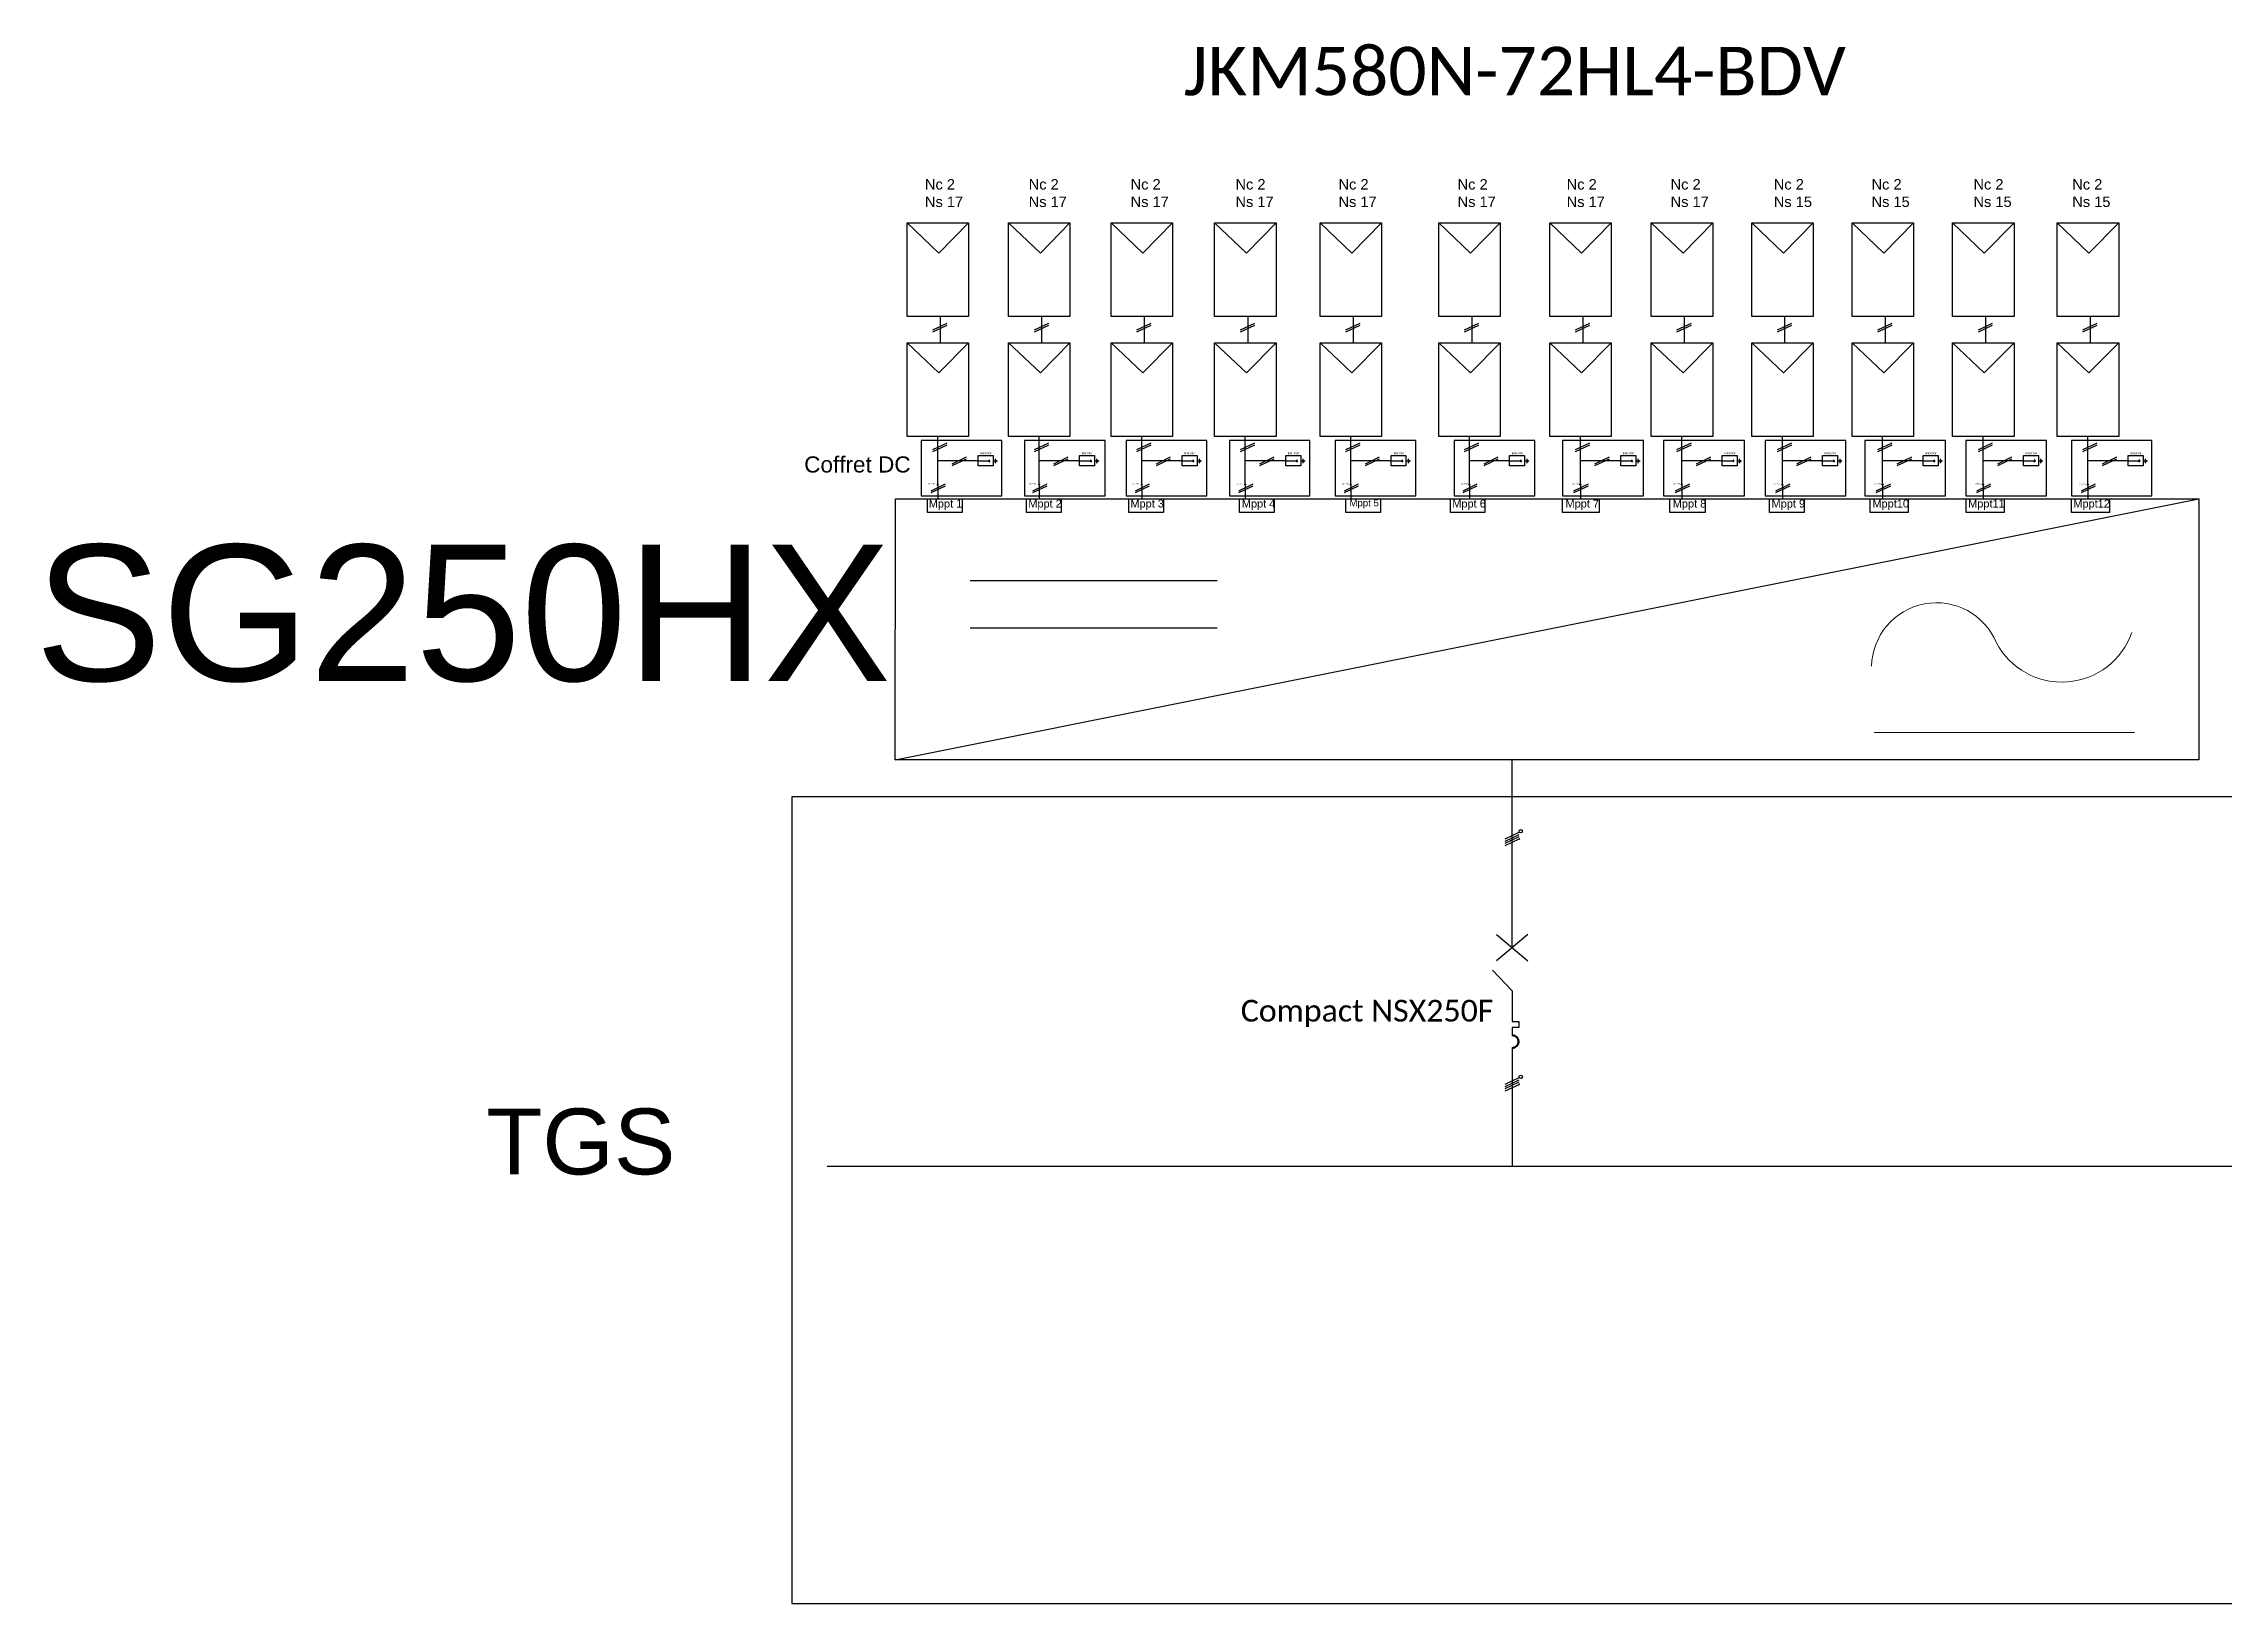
# Model space of a CAD drawing. Header units: inches. Extents: x 9190 to 83177, y 6945 to 19665.
# Drawn here: x 9190 to 21129, y 11126 to 19665 of the extents above; entities that cross this region are included whole.
import ezdxf

# ---------------------------------------------------------------- set-up
doc = ezdxf.new("R2010")
doc.units = ezdxf.units.IN
doc.header["$MEASUREMENT"] = 0
doc.linetypes.add('ACAD_ISO02W100', pattern=[15, 12, -3])
doc.layers.add('PDF2_Geometry', color=7, linetype='Continuous', true_color=0x2676ba)
doc.styles.get("Standard").update_dxf_attribs({"font": 'arial.ttf'})

msp = doc.modelspace()

# ---------------------------------------------------------------- linework, layer by layer
for p, q in [((13918, 18683), (14091, 18518)), ((14091, 18518), (14254, 18683)), ((14473, 18683), (14647, 18518)), ((14647, 18518), (14809, 18683)), ((15034, 18683), (15208, 18518)), ((15208, 18518), (15371, 18683)), ((15601, 18683), (15775, 18518)), ((15775, 18518), (15938, 18683)), ((16178, 18683), (16352, 18518)), ((16352, 18518), (16514, 18683)), ((16828, 18683), (17002, 18518)), ((17002, 18518), (17164, 18683)), ((17436, 18683), (17610, 18518)), ((17610, 18518), (17772, 18683)), ((17991, 18683), (18165, 18518)), ((18165, 18518), (18328, 18683)), ((18541, 18683), (18715, 18518)), ((18715, 18518), (18877, 18683)), ((19091, 18683), (19265, 18518)), ((19265, 18518), (19427, 18683)), ((19640, 18683), (19814, 18518)), ((19814, 18518), (19977, 18683)), ((20213, 18683), (20387, 18518)), ((20387, 18518), (20550, 18683)), ((14100, 18027), (14100, 18170)), ((14655, 18027), (14655, 18170)), ((15217, 18027), (15217, 18170)), ((15784, 18027), (15784, 18170)), ((16361, 18027), (16361, 18170)), ((17010, 18027), (17010, 18170)), ((17618, 18027), (17618, 18170)), ((18174, 18027), (18174, 18170)), ((18723, 18027), (18723, 18170)), ((19273, 18027), (19273, 18170)), ((19823, 18027), (19823, 18170)), ((20396, 18027), (20396, 18170)), ((13918, 18027), (14091, 17862)), ((14059, 18098), (14137, 18134)), ((14059, 18087), (14137, 18123)), ((14091, 17862), (14254, 18027)), ((14473, 18027), (14647, 17862)), ((14614, 18098), (14693, 18134)), ((14614, 18087), (14693, 18123)), ((14647, 17862), (14809, 18027)), ((15034, 18027), (15208, 17862)), ((15175, 18098), (15254, 18134)), ((15175, 18087), (15254, 18123)), ((15208, 17862), (15371, 18027)), ((15601, 18027), (15775, 17862)), ((15743, 18098), (15821, 18134)), ((15743, 18087), (15821, 18123)), ((15775, 17862), (15938, 18027)), ((16178, 18027), (16352, 17862)), ((16319, 18098), (16398, 18134)), ((16319, 18087), (16398, 18123)), ((16352, 17862), (16514, 18027)), ((16828, 18027), (17002, 17862)), ((16969, 18098), (17048, 18134)), ((16969, 18087), (17048, 18123)), ((17002, 17862), (17164, 18027)), ((17436, 18027), (17610, 17862)), ((17577, 18098), (17655, 18134)), ((17577, 18087), (17655, 18123)), ((17610, 17862), (17772, 18027)), ((17991, 18027), (18165, 17862)), ((18132, 18098), (18211, 18134)), ((18132, 18087), (18211, 18123)), ((18165, 17862), (18328, 18027)), ((18541, 18027), (18715, 17862)), ((18682, 18098), (18761, 18134)), ((18682, 18087), (18761, 18123)), ((18715, 17862), (18877, 18027)), ((19091, 18027), (19265, 17862)), ((19232, 18098), (19310, 18134)), ((19232, 18087), (19310, 18123)), ((19265, 17862), (19427, 18027)), ((19640, 18027), (19814, 17862)), ((19782, 18098), (19860, 18134)), ((19782, 18087), (19860, 18123)), ((19814, 17862), (19977, 18027)), ((20213, 18027), (20387, 17862)), ((20354, 18098), (20433, 18134)), ((20354, 18087), (20433, 18123)), ((20387, 17862), (20550, 18027)), ((14059, 17443), (14137, 17479)), ((14059, 17432), (14137, 17468)), ((14085, 17253), (14085, 17514)), ((14614, 17443), (14693, 17479)), ((14614, 17432), (14693, 17468)), ((14641, 17253), (14641, 17514)), ((15175, 17443), (15254, 17479)), ((15175, 17432), (15254, 17468)), ((15202, 17253), (15202, 17514)), ((15743, 17443), (15821, 17479)), ((15743, 17432), (15821, 17468)), ((15769, 17253), (15769, 17514)), ((16319, 17443), (16398, 17479)), ((16319, 17432), (16398, 17468)), ((16346, 17253), (16346, 17514)), ((16969, 17443), (17048, 17479)), ((16969, 17432), (17048, 17468)), ((16996, 17253), (16996, 17514)), ((17577, 17443), (17655, 17479)), ((17577, 17432), (17655, 17468)), ((17603, 17253), (17603, 17514)), ((18132, 17443), (18211, 17479)), ((18132, 17432), (18211, 17468)), ((18159, 17253), (18159, 17514)), ((18682, 17443), (18761, 17479)), ((18682, 17432), (18761, 17468)), ((18709, 17253), (18709, 17514)), ((19232, 17443), (19310, 17479)), ((19232, 17432), (19310, 17468)), ((19258, 17253), (19258, 17514)), ((19782, 17443), (19860, 17479)), ((19782, 17432), (19860, 17468)), ((19808, 17253), (19808, 17514)), ((20354, 17443), (20433, 17479)), ((20354, 17432), (20433, 17468)), ((20381, 17253), (20381, 17514)), ((14306, 17380), (14085, 17380)), ((14165, 17365), (14243, 17402)), ((14165, 17355), (14243, 17391)), ((14861, 17380), (14641, 17380)), ((14721, 17365), (14799, 17402)), ((14721, 17355), (14799, 17391)), ((15423, 17380), (15202, 17380)), ((15282, 17365), (15360, 17402)), ((15282, 17355), (15360, 17391)), ((15990, 17380), (15769, 17380)), ((15849, 17365), (15927, 17402)), ((15849, 17355), (15927, 17391)), ((16567, 17380), (16346, 17380)), ((16426, 17365), (16504, 17402)), ((16426, 17355), (16504, 17391)), ((17216, 17380), (16996, 17380)), ((17076, 17365), (17154, 17402)), ((17076, 17355), (17154, 17391)), ((17824, 17380), (17603, 17380)), ((17683, 17365), (17762, 17402)), ((17683, 17355), (17762, 17391)), ((18380, 17380), (18159, 17380)), ((18239, 17365), (18317, 17402)), ((18239, 17355), (18317, 17391)), ((18929, 17380), (18709, 17380)), ((18789, 17365), (18867, 17402)), ((18789, 17355), (18867, 17391)), ((19479, 17380), (19258, 17380)), ((19338, 17365), (19417, 17402)), ((19338, 17355), (19417, 17391)), ((20029, 17380), (19808, 17380)), ((19888, 17365), (19966, 17402)), ((19888, 17355), (19966, 17391)), ((20602, 17380), (20381, 17380)), ((20461, 17365), (20539, 17402)), ((20461, 17355), (20539, 17391)), ((14050, 17217), (14128, 17254)), ((14050, 17207), (14128, 17243)), ((14082, 17249), (14085, 17246)), ((14085, 17246), (14085, 17173)), ((14605, 17217), (14684, 17254)), ((14605, 17207), (14684, 17243)), ((14638, 17249), (14641, 17246)), ((14641, 17246), (14641, 17173)), ((15167, 17217), (15245, 17254)), ((15167, 17207), (15245, 17243)), ((15199, 17249), (15202, 17246)), ((15202, 17246), (15202, 17173)), ((15734, 17217), (15812, 17254)), ((15734, 17207), (15812, 17243)), ((15766, 17249), (15769, 17246)), ((15769, 17246), (15769, 17173)), ((16311, 17217), (16389, 17254)), ((16311, 17207), (16389, 17243)), ((16343, 17249), (16346, 17246)), ((16346, 17246), (16346, 17173)), ((16961, 17217), (17039, 17254)), ((16961, 17207), (17039, 17243)), ((16993, 17249), (16996, 17246)), ((16996, 17246), (16996, 17173)), ((17568, 17217), (17647, 17254)), ((17568, 17207), (17647, 17243)), ((17601, 17249), (17603, 17246)), ((17603, 17246), (17603, 17173)), ((18124, 17217), (18202, 17254)), ((18124, 17207), (18202, 17243)), ((18156, 17249), (18159, 17246)), ((18159, 17246), (18159, 17173)), ((18673, 17217), (18752, 17254)), ((18673, 17207), (18752, 17243)), ((18706, 17249), (18709, 17246)), ((18709, 17246), (18709, 17173)), ((19223, 17217), (19302, 17254)), ((19223, 17207), (19302, 17243)), ((19256, 17249), (19258, 17246)), ((19258, 17246), (19258, 17173)), ((19773, 17217), (19851, 17254)), ((19773, 17207), (19851, 17243)), ((19805, 17249), (19808, 17246)), ((19808, 17246), (19808, 17173)), ((20346, 17217), (20424, 17254)), ((20346, 17207), (20424, 17243)), ((20378, 17249), (20381, 17246)), ((20381, 17246), (20381, 17173)), ((13853, 15743), (20989, 17173)), ((20989, 17173), (20989, 15743)), ((14262, 16725), (15615, 16725)), ((14262, 16466), (15615, 16466)), ((17230, 14715), (17230, 15743)), ((17191, 15312), (17269, 15348)), ((17191, 15299), (17269, 15335)), ((17191, 15288), (17269, 15324)), ((17191, 15274), (17269, 15311)), ((17269, 15311), (17267, 15313)), ((17269, 15311), (17268, 15313)), ((17270, 15311), (17269, 15312)), ((17271, 15308), (17269, 15311)), ((17271, 15309), (17269, 15311)), ((17270, 15310), (17270, 15311)), ((17316, 14788), (17144, 14643)), ((17144, 14788), (17316, 14643)), ((17122, 14592), (17230, 14480)), ((17230, 14480), (17230, 14312)), ((17230, 14312), (17267, 14312)), ((17267, 14279), (17230, 14279)), ((17230, 14279), (17230, 14237)), ((17267, 14312), (17267, 14279)), ((17229, 14166), (17229, 13520)), ((17191, 13968), (17269, 14005)), ((17191, 13956), (17269, 13992)), ((17191, 13945), (17269, 13981)), ((17269, 13967), (17267, 13970)), ((17269, 13968), (17268, 13969)), ((17270, 13968), (17269, 13968)), ((17191, 13931), (17269, 13967)), ((17271, 13966), (17269, 13968)), ((17271, 13965), (17269, 13967)), ((17270, 13967), (17270, 13968)), ((13480, 13520), (69442, 13520))]:
    msp.add_line(p, q)
at = {"color": 3}
for p, q in [((14306, 17380), (14371, 17380)), ((14371, 17380), (14365, 17386)), ((14371, 17380), (14365, 17374)), ((14388, 17380), (14401, 17380)), ((14401, 17380), (14401, 17391)), ((14401, 17368), (14401, 17380)), ((14405, 17380), (14405, 17385)), ((14405, 17374), (14405, 17380)), ((14410, 17380), (14410, 17383)), ((14410, 17377), (14410, 17380)), ((14412, 17380), (14412, 17381)), ((14861, 17380), (14926, 17380)), ((14926, 17380), (14921, 17386)), ((14926, 17380), (14921, 17374)), ((14943, 17380), (14957, 17380)), ((14957, 17380), (14957, 17391)), ((14957, 17368), (14957, 17380)), ((14961, 17380), (14961, 17385)), ((14961, 17374), (14961, 17380)), ((14965, 17380), (14965, 17383)), ((14965, 17377), (14965, 17380)), ((14968, 17380), (14968, 17381)), ((15423, 17380), (15488, 17380)), ((15488, 17380), (15482, 17386)), ((15488, 17380), (15482, 17374)), ((15505, 17380), (15518, 17380)), ((15518, 17380), (15518, 17391)), ((15518, 17368), (15518, 17380)), ((15522, 17380), (15522, 17385)), ((15522, 17374), (15522, 17380)), ((15527, 17380), (15527, 17383)), ((15527, 17377), (15527, 17380)), ((15529, 17380), (15529, 17381)), ((15990, 17380), (16055, 17380)), ((16055, 17380), (16049, 17386)), ((16055, 17380), (16049, 17374)), ((16072, 17380), (16085, 17380)), ((16085, 17380), (16085, 17391)), ((16085, 17368), (16085, 17380)), ((16089, 17380), (16089, 17385)), ((16089, 17374), (16089, 17380)), ((16094, 17380), (16094, 17383)), ((16094, 17377), (16094, 17380)), ((16096, 17380), (16096, 17381)), ((16567, 17380), (16631, 17380)), ((16631, 17380), (16626, 17386)), ((16631, 17380), (16626, 17374)), ((16648, 17380), (16662, 17380)), ((16662, 17380), (16662, 17391)), ((16662, 17368), (16662, 17380)), ((16666, 17380), (16666, 17385)), ((16666, 17374), (16666, 17380)), ((16671, 17380), (16671, 17383)), ((16671, 17377), (16671, 17380)), ((16673, 17380), (16673, 17381)), ((17216, 17380), (17281, 17380)), ((17281, 17380), (17276, 17386)), ((17281, 17380), (17276, 17374)), ((17298, 17380), (17312, 17380)), ((17312, 17380), (17312, 17391)), ((17312, 17368), (17312, 17380)), ((17316, 17380), (17316, 17385)), ((17316, 17374), (17316, 17380)), ((17320, 17380), (17320, 17383)), ((17320, 17377), (17320, 17380)), ((17323, 17380), (17323, 17381)), ((17824, 17380), (17889, 17380)), ((17889, 17380), (17883, 17386)), ((17889, 17380), (17883, 17374)), ((17906, 17380), (17919, 17380)), ((17919, 17380), (17919, 17391)), ((17919, 17368), (17919, 17380)), ((17924, 17380), (17924, 17385)), ((17924, 17374), (17924, 17380)), ((17928, 17380), (17928, 17383)), ((17928, 17377), (17928, 17380)), ((17931, 17380), (17931, 17381)), ((18380, 17380), (18444, 17380)), ((18444, 17380), (18439, 17386)), ((18444, 17380), (18439, 17374)), ((18462, 17380), (18475, 17380)), ((18475, 17380), (18475, 17391)), ((18475, 17368), (18475, 17380)), ((18479, 17380), (18479, 17385)), ((18479, 17374), (18479, 17380)), ((18484, 17380), (18484, 17383)), ((18484, 17377), (18484, 17380)), ((18486, 17380), (18486, 17381)), ((18929, 17380), (18994, 17380)), ((18994, 17380), (18989, 17386)), ((18994, 17380), (18989, 17374)), ((19011, 17380), (19025, 17380)), ((19025, 17380), (19025, 17391)), ((19025, 17368), (19025, 17380)), ((19029, 17380), (19029, 17385)), ((19029, 17374), (19029, 17380)), ((19033, 17380), (19033, 17383)), ((19033, 17377), (19033, 17380)), ((19036, 17380), (19036, 17381)), ((19479, 17380), (19544, 17380)), ((19544, 17380), (19538, 17386)), ((19544, 17380), (19538, 17374)), ((19561, 17380), (19574, 17380)), ((19574, 17380), (19574, 17391)), ((19574, 17368), (19574, 17380)), ((19579, 17380), (19579, 17385)), ((19579, 17374), (19579, 17380)), ((19583, 17380), (19583, 17383)), ((19583, 17377), (19583, 17380)), ((19585, 17380), (19585, 17381)), ((20029, 17380), (20094, 17380)), ((20094, 17380), (20088, 17386)), ((20094, 17380), (20088, 17374)), ((20111, 17380), (20124, 17380)), ((20124, 17380), (20124, 17391)), ((20124, 17368), (20124, 17380)), ((20128, 17380), (20128, 17385)), ((20128, 17374), (20128, 17380)), ((20133, 17380), (20133, 17383)), ((20133, 17377), (20133, 17380)), ((20135, 17380), (20135, 17381)), ((20602, 17380), (20667, 17380)), ((20667, 17380), (20661, 17386)), ((20667, 17380), (20661, 17374)), ((20684, 17380), (20697, 17380)), ((20697, 17380), (20697, 17391)), ((20697, 17368), (20697, 17380)), ((20701, 17380), (20701, 17385)), ((20701, 17374), (20701, 17380)), ((20706, 17380), (20706, 17383)), ((20706, 17377), (20706, 17380)), ((20708, 17380), (20708, 17381))]:
    msp.add_line(p, q, dxfattribs=at)
for points in [[(13918, 18683), (14254, 18683), (14254, 18170), (13918, 18170)], [(14473, 18683), (14809, 18683), (14809, 18170), (14473, 18170)], [(15034, 18683), (15371, 18683), (15371, 18170), (15034, 18170)], [(15601, 18683), (15938, 18683), (15938, 18170), (15601, 18170)], [(16178, 18683), (16514, 18683), (16514, 18170), (16178, 18170)], [(16828, 18683), (17164, 18683), (17164, 18170), (16828, 18170)], [(17436, 18683), (17772, 18683), (17772, 18170), (17436, 18170)], [(17991, 18683), (18328, 18683), (18328, 18170), (17991, 18170)], [(18541, 18683), (18877, 18683), (18877, 18170), (18541, 18170)], [(19091, 18683), (19427, 18683), (19427, 18170), (19091, 18170)], [(19640, 18683), (19977, 18683), (19977, 18170), (19640, 18170)], [(20213, 18683), (20550, 18683), (20550, 18170), (20213, 18170)], [(13918, 18027), (14254, 18027), (14254, 17514), (13918, 17514)], [(14473, 18027), (14809, 18027), (14809, 17514), (14473, 17514)], [(15034, 18027), (15371, 18027), (15371, 17514), (15034, 17514)], [(15601, 18027), (15938, 18027), (15938, 17514), (15601, 17514)], [(16178, 18027), (16514, 18027), (16514, 17514), (16178, 17514)], [(16828, 18027), (17164, 18027), (17164, 17514), (16828, 17514)], [(17436, 18027), (17772, 18027), (17772, 17514), (17436, 17514)], [(17991, 18027), (18328, 18027), (18328, 17514), (17991, 17514)], [(18541, 18027), (18877, 18027), (18877, 17514), (18541, 17514)], [(19091, 18027), (19427, 18027), (19427, 17514), (19091, 17514)], [(19640, 18027), (19977, 18027), (19977, 17514), (19640, 17514)], [(20213, 18027), (20550, 18027), (20550, 17514), (20213, 17514)], [(14436, 17492), (13995, 17492), (13995, 17189), (14436, 17189)], [(15001, 17492), (14560, 17492), (14560, 17189), (15001, 17189)], [(15558, 17492), (15117, 17492), (15117, 17189), (15558, 17189)], [(16123, 17492), (15682, 17492), (15682, 17189), (16123, 17189)], [(16703, 17492), (16261, 17492), (16261, 17189), (16703, 17189)], [(17353, 17492), (16912, 17492), (16912, 17189), (17353, 17189)], [(17948, 17492), (17506, 17492), (17506, 17189), (17948, 17189)], [(18501, 17492), (18059, 17492), (18059, 17189), (18501, 17189)], [(19056, 17492), (18614, 17492), (18614, 17189), (19056, 17189)], [(19602, 17492), (19161, 17492), (19161, 17189), (19602, 17189)], [(20154, 17492), (19713, 17492), (19713, 17189), (20154, 17189)], [(20732, 17492), (20291, 17492), (20291, 17189), (20732, 17189)], [(13854, 17173), (20989, 17173), (20989, 15743), (13853, 15743)], [(14029, 17173), (14218, 17173), (14218, 17097), (14029, 17097)], [(14571, 17173), (14760, 17173), (14760, 17097), (14571, 17097)], [(15132, 17173), (15321, 17173), (15321, 17097), (15132, 17097)], [(15738, 17173), (15927, 17173), (15927, 17097), (15738, 17097)], [(16320, 17173), (16509, 17173), (16509, 17097), (16320, 17097)], [(16892, 17173), (17081, 17173), (17081, 17097), (16892, 17097)], [(17505, 17173), (17706, 17173), (17706, 17097), (17505, 17097)], [(18093, 17173), (18287, 17173), (18287, 17097), (18093, 17097)], [(18639, 17173), (18828, 17173), (18828, 17097), (18639, 17097)], [(19190, 17173), (19397, 17173), (19397, 17097), (19190, 17097)], [(19715, 17173), (19923, 17173), (19923, 17097), (19715, 17097)], [(20291, 17173), (20500, 17173), (20500, 17097), (20291, 17097)], [(69679, 15541), (13287, 15541), (13287, 11126), (69679, 11126)]]:
    msp.add_lwpolyline(points, close=True)
at = {"color": 7}
for points in [[(14306, 17409), (14388, 17409), (14388, 17353), (14306, 17353)], [(14861, 17409), (14943, 17409), (14943, 17353), (14861, 17353)], [(15423, 17409), (15505, 17409), (15505, 17353), (15423, 17353)], [(15990, 17409), (16072, 17409), (16072, 17353), (15990, 17353)], [(16567, 17409), (16648, 17409), (16648, 17353), (16567, 17353)], [(17216, 17409), (17298, 17409), (17298, 17353), (17216, 17353)], [(17824, 17409), (17906, 17409), (17906, 17353), (17824, 17353)], [(18380, 17409), (18462, 17409), (18462, 17353), (18380, 17353)], [(18929, 17409), (19011, 17409), (19011, 17353), (18929, 17353)], [(19479, 17409), (19561, 17409), (19561, 17353), (19479, 17353)], [(20029, 17409), (20111, 17409), (20111, 17353), (20029, 17353)], [(20602, 17409), (20684, 17409), (20684, 17353), (20602, 17353)]]:
    msp.add_lwpolyline(points, close=True, dxfattribs=at)
for points in [[(14082, 17253), (14088, 17253)], [(14638, 17253), (14644, 17253)], [(15199, 17253), (15205, 17253)], [(15766, 17253), (15772, 17253)], [(16343, 17253), (16349, 17253)], [(16993, 17253), (16999, 17253)], [(17601, 17253), (17607, 17253)], [(18156, 17253), (18162, 17253)], [(18706, 17253), (18712, 17253)], [(19256, 17253), (19262, 17253)], [(19805, 17253), (19811, 17253)], [(20378, 17253), (20384, 17253)]]:
    msp.add_lwpolyline(points)
at = {"linetype": 'ACAD_ISO02W100'}
for centre in [(14085, 17251), (14641, 17251), (15202, 17251), (15769, 17251), (16346, 17251), (16996, 17251), (17603, 17251), (18159, 17251), (18709, 17251), (19258, 17251), (19808, 17251), (20381, 17251)]:
    msp.add_circle(centre, 2.21, dxfattribs=at)
for centre in [(17277, 15353), (17277, 14009)]:
    msp.add_circle(centre, 9.01)
at = {"linetype": 'ByBlock', "lineweight": 100}
msp.add_arc((17229, 14201), 35.6, 270.7077, 87.8594, dxfattribs=at)
at = {"layer": 'PDF2_Geometry', "color": 7, "lineweight": 0}
msp.add_lwpolyline([(19197, 16256, -0.81134), (19881, 16384, 0.653005), (20622, 16441)], format="xyb", dxfattribs=at)
msp.add_lwpolyline([(19212, 15894), (20636, 15894)], dxfattribs=at)

# ---------------------------------------------------------------- texts
at = {"attachment_point": 1}
for s, width, gutter_width, heights, insert, char_height in [('{\\fCalibri|b0|i0|c0|p34;\\H0.91667x;\\C4;JKM580N-72HL4-BDV}', 234058.1, 1448, [272], (15432, 19647), 289.53), ('Nc 2\\PNs 17', 1531.5, 287, [0], (14015, 18923), 57.3), ('Nc 2\\PNs 17', 1531.5, 287, [0], (14583, 18923), 57.3), ('Nc 2\\PNs 17', 1531.5, 287, [0], (15141, 18923), 57.3), ('Nc 2\\PNs 17', 1531.5, 287, [0], (15715, 18923), 57.3), ('Nc 2\\PNs 17', 1531.5, 287, [0], (16279, 18923), 57.3), ('Nc 2\\PNs 17', 1531.5, 287, [0], (16931, 18923), 57.3), ('Nc 2\\PNs 17', 1531.5, 287, [0], (17528, 18923), 57.3), ('Nc 2\\PNs 17', 1531.5, 287, [0], (18097, 18923), 57.3), ('Nc 2\\PNs 15', 1531.5, 287, [0], (18662, 18923), 57.3), ('Nc 2\\PNs 15', 1531.5, 287, [0], (19197, 18923), 57.3), ('Nc 2\\PNs 15', 1531.5, 287, [0], (19755, 18923), 57.3), ('Nc 2\\PNs 15', 1531.5, 287, [0], (20296, 18923), 57.3), ('Coffret DC', 5460.26, 441, [0], (13354, 17405), 88.3), ('{\\fCalibri|b0|i0|c0|p34;\\H0.91667x;iPRD20r}', 179.49, 67.9, [0], (14317, 17428), 13.58), ('{\\fCalibri|b0|i0|c0|p34;\\H0.91667x;iPRD20r}', 179.49, 67.9, [0], (14869, 17428), 13.58), ('{\\fCalibri|b0|i0|c0|p34;\\H0.91667x;iPRD20r}', 179.49, 67.9, [0], (15433, 17428), 13.58), ('{\\fCalibri|b0|i0|c0|p34;\\H0.91667x;iPRD20r}', 179.49, 67.9, [0], (16001, 17428), 13.58), ('{\\fCalibri|b0|i0|c0|p34;\\H0.91667x;iPRD20r}', 179.49, 67.9, [0], (16577, 17428), 13.58), ('{\\fCalibri|b0|i0|c0|p34;\\H0.91667x;iPRD20r}', 179.49, 67.9, [0], (17227, 17428), 13.58), ('{\\fCalibri|b0|i0|c0|p34;\\H0.91667x;iPRD20r}', 179.49, 67.9, [0], (17835, 17428), 13.58), ('{\\fCalibri|b0|i0|c0|p34;\\H0.91667x;iPRD20r}', 179.49, 67.9, [0], (18390, 17428), 13.58), ('{\\fCalibri|b0|i0|c0|p34;\\H0.91667x;iPRD20r}', 179.49, 67.9, [0], (18940, 17428), 13.58), ('{\\fCalibri|b0|i0|c0|p34;\\H0.91667x;iPRD20r}', 179.49, 67.9, [0], (19490, 17428), 13.58), ('{\\fCalibri|b0|i0|c0|p34;\\H0.91667x;iPRD20r}', 179.49, 67.9, [0], (20040, 17428), 13.58), ('{\\fCalibri|b0|i0|c0|p34;\\H0.91667x;iPRD20r}', 179.49, 67.9, [0], (20613, 17428), 13.58), ('{\\fCalibri|b0|i0|c0|p34;\\H0.91667x;C60NA-DC}', 42.66, 31.1, [0], (14032, 17258), 6.22), ('{\\fCalibri|b0|i0|c0|p34;\\H0.91667x;C60NA-DC}', 42.66, 31.1, [0], (14585, 17258), 6.22), ('{\\fCalibri|b0|i0|c0|p34;\\H0.91667x;C60NA-DC}', 42.66, 31.1, [0], (15150, 17258), 6.22), ('{\\fCalibri|b0|i0|c0|p34;\\H0.91667x;C60NA-DC}', 42.66, 31.1, [0], (15721, 17258), 6.22), ('{\\fCalibri|b0|i0|c0|p34;\\H0.91667x;C60NA-DC}', 42.66, 31.1, [0], (16298, 17258), 6.22), ('{\\fCalibri|b0|i0|c0|p34;\\H0.91667x;C60NA-DC}', 42.66, 31.1, [0], (16950, 17258), 6.22), ('{\\fCalibri|b0|i0|c0|p34;\\H0.91667x;C60NA-DC}', 42.66, 31.1, [0], (17557, 17258), 6.22), ('{\\fCalibri|b0|i0|c0|p34;\\H0.91667x;C60NA-DC}', 42.66, 31.1, [0], (18112, 17258), 6.22), ('{\\fCalibri|b0|i0|c0|p34;\\H0.91667x;C60NA-DC}', 42.66, 31.1, [0], (18659, 17258), 6.22), ('{\\fCalibri|b0|i0|c0|p34;\\H0.91667x;C60NA-DC}', 42.66, 31.1, [0], (19212, 17258), 6.22), ('{\\fCalibri|b0|i0|c0|p34;\\H0.91667x;C60NA-DC}', 42.66, 31.1, [0], (19764, 17258), 6.22), ('{\\fCalibri|b0|i0|c0|p34;\\H0.91667x;C60NA-DC}', 42.66, 31.1, [0], (20334, 17258), 6.22), ('Mppt 1', 565.97, 61.8, [0], (14036, 17168), 42.9), ('Mppt 2', 565.97, 61.8, [0], (14581, 17168), 42.9), ('Mppt 3 ', 565.97, 61.8, [0], (15140, 17168), 42.9), ('Mppt 4', 565.97, 61.8, [0], (15750, 17168), 42.9), ('Mppt 5', 497.67, 54.3, [0], (16339, 17169), 37.7), ('Mppt 6', 565.97, 61.8, [0], (16902, 17168), 42.9), ('Mppt 7', 565.97, 61.8, [0], (17522, 17168), 42.9), ('Mppt 8', 565.97, 61.8, [0], (18109, 17168), 42.9), ('Mppt 9', 565.97, 61.8, [0], (18650, 17168), 42.9), ('Mppt10', 565.97, 61.8, [0], (19202, 17168), 42.9), ('Mppt11', 565.97, 61.8, [0], (19726, 17168), 42.9), ('Mppt12', 565.97, 61.8, [0], (20302, 17168), 42.9), ('SG250HX', 141367.26, 3725, [0], (9143, 16921), 745), ('{\\fCalibri|b0|i0|c0|p34;\\H0.91667x;Compact NSX250F}', 1716.58, 650, [0], (15744, 14430), 129.9), ('TGS', 106131.39, 1804, [0], (11613, 13835), 360.7)]:
    msp.add_mtext_dynamic_manual_height_columns(s, width=width, gutter_width=gutter_width, heights=heights, dxfattribs=dict(at, insert=insert, char_height=char_height))

doc.saveas('drawing.dxf')
